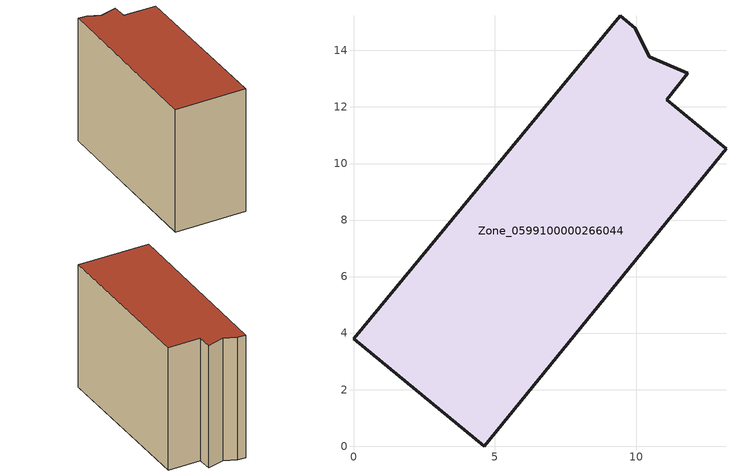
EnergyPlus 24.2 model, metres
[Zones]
Zone_0599100000266044
 floor ground (C_G): 10.46,13.78 11.82,13.2 11.08,12.25 13.18,10.52 4.63,0 0,3.79 9.44,15.22 9.96,14.79 z0
 wall outside (C_F): 9.96,14.79 9.44,15.22 0,3.79 4.63,0 13.18,10.52 11.08,12.25 11.82,13.2 10.46,13.78 9.96,14.79 z0:10.64
 roof outside (C_R): 11.82,13.2 10.46,13.78 9.96,14.79 9.44,15.22 0,3.79 4.63,0 13.18,10.52 11.08,12.25 z10.64
[BUILDING]
Pand.0599100000266044: North Axis=0; Terrain=City; Loads Convergence Tolerance Value=0.04; Temperature Convergence Tolerance Value=0.4; Solar Distribution=FullExterior; Maximum Number of Warmup Days=25; Minimum Number of Warmup Days=1
[Site:Location]
Rotterdam.The.Hague.AP_ZH_NLD Design_Conditions: Latitude=51.96; Longitude=4.45; Time Zone=1; Elevation=-4.5
[SITE:GROUNDTEMPERATURE:BUILDINGSURFACE]
18, 18, 18, 18, 18, 18, 18, 18, 18, 18, 18, 18
[MATERIAL] Thermal Absorptance=0.9; Solar Absorptance=0.7; Visible Absorptance=0.7
Name | Roughness | Thickness | Conductivity | Density | Specific Heat
G.TI.1946 | MediumSmooth | 0.15 | 1 | 540 | 1210
F.TI.1946 | Rough | 0.3 | 0.857143 | 1920 | 840
R.TI.1946 | MediumRough | 0.2 | 0.1 | 1500 | 1000
[CONSTRUCTION]
C_G: G.TI.1946
C_F: F.TI.1946
C_R: R.TI.1946
[ZONE]
Zone_0599100000266044: Type=1; Multiplier=1; Ceiling Height=Autocalculate; Volume=Autocalculate; Floor Area=autocalculate; Part of Total Floor Area=Yes
[ZONEINFILTRATION:DESIGNFLOWRATE]
Infil_Zone_0599100000266044: Zone or ZoneList or Space or SpaceList=Zone_0599100000266044; Schedule=AlwaysOn; Design Flow Rate Calculation Method=Flow/Area; Flow Rate per Floor Area=0.003; Constant Term Coefficient=1; Temperature Term Coefficient=0; Velocity Term Coefficient=0; Velocity Squared Term Coefficient=0
[HVACTEMPLATE:ZONE:IDEALLOADSAIRSYSTEM]
Zone_0599100000266044: Maximum Heating Supply Air Temperature=50; Minimum Cooling Supply Air Temperature=13; Maximum Heating Supply Air Humidity Ratio=0.0156; Minimum Cooling Supply Air Humidity Ratio=0.0077; Heating Limit=NoLimit; Cooling Limit=NoLimit; Dehumidification Control Type=ConstantSensibleHeatRatio; Cooling Sensible Heat Ratio=0.7; Dehumidification Setpoint=60; Humidification Control Type=None; Humidification Setpoint=30; Outdoor Air Method=None; Outdoor Air Flow Rate per Person=0.00944; Outdoor Air Flow Rate per Zone Floor Area=0; Outdoor Air Flow Rate per Zone=0; Demand Controlled Ventilation Type=None; Outdoor Air Economizer Type=NoEconomizer; Heat Recovery Type=None; Sensible Heat Recovery Effectiveness=0.7; Latent Heat Recovery Effectiveness=0.65
[ZONECONTROL:THERMOSTAT]
ThermostatControl_Zone_0599100000266044: Zone or ZoneList=Zone_0599100000266044; Control Type Schedule=DualSetpointControlType; Control 1=Thermostat_Zone_0599100000266044; Temperature Difference Between Cutout And Setpoint=0
[THERMOSTATSETPOINT:DUALSETPOINT]
Thermostat_Zone_0599100000266044: Heating Setpoint Temperature Schedule=HeatingSetpoint_Zone_0599100000266044; Cooling Setpoint Temperature Schedule=CoolingSetpoint_Zone_0599100000266044
[SCHEDULE:COMPACT]
HeatingSetpoint_Zone_0599100000266044: Through: 12/31, For: AllDays, Until: 24:00, 21
CoolingSetpoint_Zone_0599100000266044: Through: 12/31, For: AllDays, Until: 24:00, 24
DualSetpointControlType: Through: 12/31, For: AllDays, Until: 24:00, 4
AlwaysOn: Through: 12/31, For: AllDays, Until: 24:00, 1
